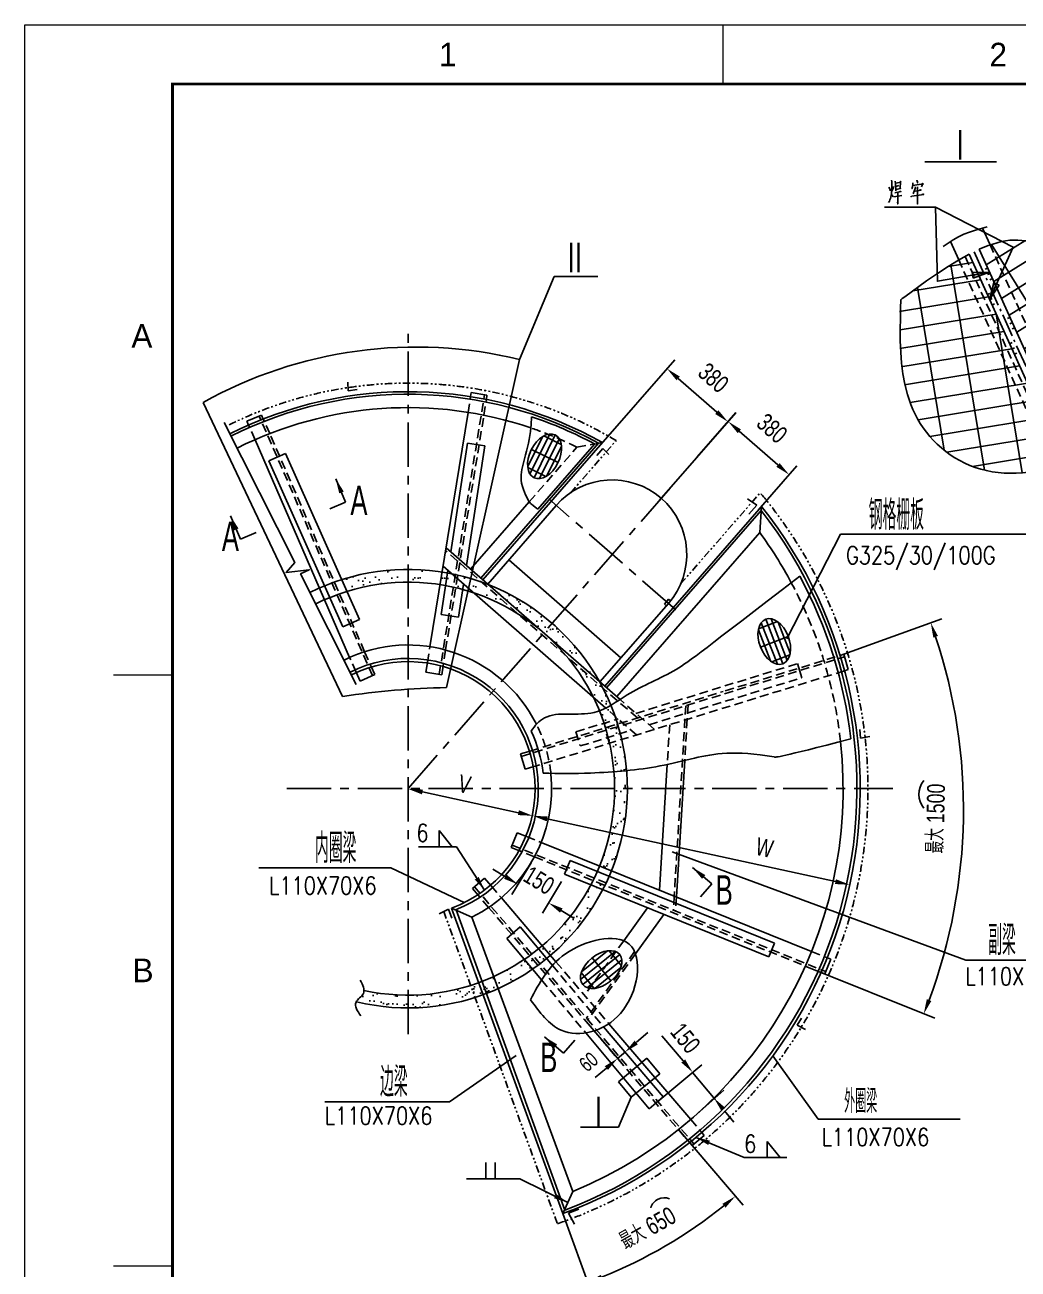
# Model space of a CAD drawing. Extents: x 148 to 221443, y -36682 to 6758.
# Drawn here: x 94429 to 97791, y -18984 to -14773 of the extents above; entities that cross this region are included whole.
import ezdxf
from ezdxf.enums import TextEntityAlignment as Align

# ---------------------------------------------------------------- set-up
doc = ezdxf.new("R2010")
doc.units = 0
doc.header["$LTSCALE"] = 10
doc.header["$MEASUREMENT"] = 0
for name, pattern in [('CENTERX2', [4, 2.5, -0.5, 0.5, -0.5]), ('HIDDENX2', [0.75, 0.5, -0.25]), ('PHANTOMS8', [6.1, 2.5, -0.8, 0.6, -0.8, 0.6, -0.8])]:
    doc.linetypes.add(name, pattern=pattern)
for name, color, linetype in [('2', 4, 'Continuous'), ('CENTER', 1, 'CENTERX2'), ('HIDDEN', 7, 'HIDDENX2'), ('RED', 7, 'Continuous')]:
    doc.layers.add(name, color=color, linetype=linetype)
doc.layers.add('2（细实线）', color=3, linetype='Continuous', lineweight=20)
doc.layers.add('图框层', color=7, linetype='Continuous', lineweight=15)
doc.styles.add('BIG', font='bsfb.shx', dxfattribs={"width": 0.7, "bigfont": 'bsf.shx'})
doc.styles.add('HZ', font='ROMS.SHX', dxfattribs={"width": 0.75, "bigfont": 'GBCBIG.SHX'})
doc.styles.get("Standard").update_dxf_attribs({"font": 'wison_e.shx', "width": 0.75, "bigfont": 'wison_c.shx'})
doc.styles.add('XW', font='ROMANS.shx', dxfattribs={"width": 0.85})
doc.dimstyles.new('DIM1', dxfattribs={"dimscale": 20, "dimtxt": 3, "dimasz": 2.5, "dimexe": 2, "dimexo": 0, "dimgap": 1, "dimtad": 0, "dimdec": 0, "dimzin": 0, "dimdsep": 46, "dimtxsty": 'Standard', "dimcen": 2, "dimclrd": 3, "dimclre": 3, "dimclrt": 3, "dimadec": 0, "dimazin": 0, "dimtfac": 0.666667, "dimtdec": 0, "dimtofl": 0, "dimtmove": 2, "dimatfit": 1, "dimfxl": 2, "dimtvp": 1.333333, "dimtolj": 1, "dimtzin": 0, "dimarcsym": 0})
doc.dimstyles.new('S-1', dxfattribs={"dimtxt": 3, "dimasz": 2.5, "dimexe": 1.25, "dimexo": 0, "dimgap": 1, "dimtad": 1, "dimdec": 0, "dimdsep": 46, "dimtxsty": 'BIG', "dimcen": 0, "dimclrd": 3, "dimclre": 3, "dimclrt": 3, "dimadec": 0, "dimazin": 2, "dimtfac": 1, "dimtdec": 0, "dimtmove": 2, "dimatfit": 3, "dimfxl": 1.25, "dimarcsym": 1})
pattern_1 = [(322.5, (96936.16, -12137.18), (-1.8142, -55.49252), [0, -43.776, 0, -48.96, 0, -46.8]), (352.5, (96936.16, -12137.18), (50.9696, -81.2778), [0, -23.616, 0, -39.456, 0, -15.12]), (32.5, (96900.736, -12137.18), (89.6873, -0.16298), [0, -14.4, 0, -51.84, 0, -67.68]), (42.5, (96900.74, -12137.18), (86.5764, -25.2771), [0, -7.2, 0, -33.984, 0, -38.88])]

# ---------------------------------------------------------------- blocks, each defined once
blk = doc.blocks.new('*D1216')
at = {"color": 3, "lineweight": -2}
blk.add_line((95774.9, -17368.9), (96099.5, -17439), dxfattribs=at)
at = {"color": 3}
for points in [[(95776.6, -17360.8), (95773.1, -17377.1), (95726, -17358.4)], [(96097.8, -17447.1), (96101.3, -17430.8), (96148.4, -17449.5)]]:
    blk.add_solid(points, dxfattribs=at)
at = {"layer": 'Defpoints', "color": 0}
for p in [(95726.2, -17357.7), (96148.4, -17449.5), (96148.6, -17448.8)]:
    blk.add_point(p, dxfattribs=at)
at = {"color": 3, "insert": (95917.4, -17342.6), "char_height": 60, "attachment_point": 5, "rotation": 347.828}
blk.add_mtext('\\A1;V', dxfattribs=at)
blk = doc.blocks.new('*D1217')
at = {"color": 3, "lineweight": -2}
blk.add_line((96197.3, -17460.1), (97173, -17672.4), dxfattribs=at)
at = {"color": 3}
for points in [[(96199, -17452), (96195.5, -17468.3), (96148.4, -17449.5)], [(97171.2, -17680.5), (97174.7, -17664.3), (97221.8, -17683)]]:
    blk.add_solid(points, dxfattribs=at)
at = {"layer": 'Defpoints', "color": 0}
for p in [(96148.4, -17449.5), (97221.8, -17683), (97221.8, -17683)]:
    blk.add_point(p, dxfattribs=at)
at = {"color": 3, "insert": (96932.9, -17557.3), "char_height": 60, "attachment_point": 5, "rotation": 347.7258}
blk.add_mtext('\\A1;W', dxfattribs=at)
blk = doc.blocks.new('*D1337')
at = {"color": 3, "linetype": 'Continuous', "lineweight": -2}
for p, q in [((96641.1, -18511.6), (96860, -18767.8)), ((96250, -18795.8), (96348.5, -19066.3))]:
    blk.add_line(p, q, dxfattribs=at)
blk.add_arc((95778.9, -17502.6), 1624.2, 291.7775, 308.7466, dxfattribs=at)
at = {"color": 3}
for points in [[(96800.8, -18775.7), (96790.2, -18762.9), (96834, -18737.4)], [(96378.6, -19003), (96384.5, -19018.6), (96334.8, -19028.7)]]:
    blk.add_solid(points, dxfattribs=at)
at = {"layer": 'Defpoints', "color": 0}
for p in [(95874.1, -17763.7), (95998.9, -17760), (96641.1, -18511.6), (96250, -18795.8), (96679.6, -18854.2)]:
    blk.add_point(p, dxfattribs=at)
at = {"color": 3, "insert": (96536.7, -18845.5), "char_height": 60, "attachment_point": 5, "rotation": 29.435}
blk.add_mtext('最大 650', dxfattribs=at)
blk = doc.blocks.new('*D1338')
at = {"color": 3, "linetype": 'Continuous', "lineweight": -2}
for p, q in [((97201.4, -16903), (97533.3, -16782.9)), ((97070.8, -17958.2), (97508.9, -18134.9))]:
    blk.add_line(p, q, dxfattribs=at)
blk.add_arc((95753.9, -17427), 1852.4, 339.581, 18.3538, dxfattribs=at)
at = {"color": 3}
for points in [[(97519.9, -16841), (97504.2, -16846.5), (97495.7, -16796.5)], [(97482.1, -18070.3), (97497.6, -18076.3), (97471.8, -18119.9)]]:
    blk.add_solid(points, dxfattribs=at)
at = {"layer": 'Defpoints', "color": 0}
for p in [(97201.4, -16903), (96151.8, -17283), (96154, -17588.4), (97588.2, -17685.2), (97070.8, -17958.2)]:
    blk.add_point(p, dxfattribs=at)
at = {"color": 3, "insert": (97511.9, -17458.7), "char_height": 60, "attachment_point": 5, "rotation": 88.9674}
blk.add_mtext('最大 1500', dxfattribs=at)
blk = doc.blocks.new('*D1350')
at = {"layer": '2', "color": 3, "linetype": 'Continuous', "lineweight": -2}
for p, q in [((96371.1, -16201.9), (96629, -15906.2)), ((96771.2, -16083.3), (96640.4, -15969.2)), ((96577.3, -16381.7), (96835.2, -16086))]:
    blk.add_line(p, q, dxfattribs=at)
at = {"layer": '2', "color": 3}
for points in [[(96645.9, -15962.9), (96634.9, -15975.5), (96602.7, -15936.3)], [(96765.7, -16089.6), (96776.7, -16077), (96808.9, -16116.2)]]:
    blk.add_solid(points, dxfattribs=at)
at = {"layer": 'Defpoints', "color": 0}
for p in [(96602.7, -15936.3), (96371.1, -16201.9), (96577.3, -16381.7)]:
    blk.add_point(p, dxfattribs=at)
at = {"layer": '2', "color": 3, "insert": (96760.1, -15967.4), "char_height": 60, "attachment_point": 5, "rotation": 318.9077}
blk.add_mtext('\\A1;380', dxfattribs=at)
blk = doc.blocks.new('*D1351')
at = {"color": 3, "linetype": 'Continuous', "lineweight": -2}
for p, q in [((96705.3, -16235), (96836.1, -16085)), ((96847.5, -16148), (96978.3, -16262.1)), ((96911.5, -16414.8), (97042.3, -16264.8))]:
    blk.add_line(p, q, dxfattribs=at)
at = {"color": 3}
for points in [[(96852.9, -16141.7), (96842, -16154.3), (96809.8, -16115.2)], [(96972.8, -16268.4), (96983.8, -16255.8), (97016, -16295)]]:
    blk.add_solid(points, dxfattribs=at)
at = {"layer": 'Defpoints', "color": 0}
for p in [(96705.3, -16235), (97016, -16295), (96911.5, -16414.8)]:
    blk.add_point(p, dxfattribs=at)
at = {"color": 3, "insert": (96958.4, -16138.6), "char_height": 60, "attachment_point": 5, "rotation": 318.9077}
blk.add_mtext('\\A1;380', dxfattribs=at)
blk = doc.blocks.new('*D1354')
at = {"color": 3, "linetype": 'Continuous', "lineweight": -2}
for p, q in [((96055.5, -17655.9), (96012.7, -17630)), ((96142.3, -17609), (96077.6, -17716)), ((96246, -17671.7), (96181.4, -17778.7)), ((96244.9, -17770.3), (96287.7, -17796.1))]:
    blk.add_line(p, q, dxfattribs=at)
at = {"color": 3}
for points in [[(96051.2, -17663), (96059.8, -17648.8), (96098.3, -17681.7)], [(96249.2, -17763.1), (96240.6, -17777.4), (96202.1, -17744.4)]]:
    blk.add_solid(points, dxfattribs=at)
at = {"layer": 'Defpoints', "color": 0}
for p in [(96142.3, -17609), (96098.3, -17681.7), (96246, -17671.7)]:
    blk.add_point(p, dxfattribs=at)
at = {"color": 3, "insert": (96169.4, -17668.3), "char_height": 60, "attachment_point": 5, "rotation": 328.8655}
blk.add_mtext('\\A1;150', dxfattribs=at)
blk = doc.blocks.new('a2')
for p, q in [((15429.25, 10126.74), (15429.25, 10116.74)), ((15336.09, 10011.74), (15336.09, 10116.74)), ((15326.09, 10016.74), (15336.09, 10016.74)), ((15326.09, 9916.74), (15336.09, 9916.74))]:
    blk.add_line(p, q)
at = {"layer": '图框层', "ltscale": 10}
blk.add_lwpolyline([(15311.09, 10126.74), (15905.09, 10126.74), (15905.09, 9706.74), (15311.09, 9706.74)], close=True, dxfattribs=at)
at = {"layer": '图框层', "ltscale": 10, "const_width": 0.5}
blk.add_lwpolyline([(15336.09, 10116.74), (15895.09, 10116.74), (15895.09, 9716.74), (15336.09, 9716.74)], close=True, dxfattribs=at)
at = {"style": 'HZ'}
for s, p in [('1', (15382.67, 10121.74)), ('2', (15475.84, 10121.74)), ('A', (15330.89, 10074.1)), ('B', (15331.09, 9966.74))]:
    blk.add_text(s, height=4, dxfattribs=at).set_placement(p, align=Align.MIDDLE)
blk = doc.blocks.new('*D23')
at = {"layer": '2（细实线）', "color": 3, "lineweight": -2}
for p, q in [((21201.3, 9191.77), (21203.58, 9192.8)), ((21199.03, 9190.74), (21197.28, 9189.95)), ((21199.03, 9190.74), (21199.54, 9189.6)), ((21195, 9188.92), (21192.73, 9187.88)), ((21197.28, 9189.95), (21197.8, 9188.81))]:
    blk.add_line(p, q, dxfattribs=at)
at = {"layer": '2（细实线）', "color": 3}
for points in [[(21201.13, 9192.15), (21201.48, 9191.39), (21199.03, 9190.74)], [(21195.18, 9188.54), (21194.83, 9189.29), (21197.28, 9189.95)]]:
    blk.add_solid(points, dxfattribs=at)
at = {"layer": 'Defpoints', "color": 0}
for p in [(21199.03, 9190.74), (21197.28, 9189.95), (21197.28, 9189.95)]:
    blk.add_point(p, dxfattribs=at)
at = {"layer": '2（细实线）', "color": 3, "insert": (21200.82, 9194.53), "char_height": 3, "attachment_point": 5, "rotation": 24.3489, "style": 'BIG'}
blk.add_mtext('10', dxfattribs=at)
blk = doc.blocks.new('5555')
at = {"layer": '2（细实线）', "lineweight": -3}
for points in [[(21163.83, 9247.37), (21163.89, 9247.14), (21163.87, 9247.08), (21163.87, 9246.14), (21163.87, 9245.69), (21163.83, 9245.37), (21163.81, 9245.11), (21163.79, 9244.82), (21163.73, 9244.53), (21163.66, 9244.27), (21163.56, 9244.04), (21163.47, 9243.82), (21163.35, 9243.59)], [(21163.41, 9246.21), (21163.58, 9245.82), (21163.6, 9245.72), (21163.62, 9245.56)], [(21164.19, 9246.3), (21164.19, 9246.11), (21163.87, 9245.53)], [(21164.4, 9245.24), (21165.43, 9245.46), (21165.32, 9245.46), (21165.17, 9245.4)], [(21164.48, 9247.24), (21164.52, 9246.82), (21164.59, 9245.59), (21164.57, 9245.82), (21165.36, 9245.98), (21165.28, 9245.98), (21165.38, 9247.17), (21165.4, 9247.04), (21164.54, 9246.88)], [(21164.57, 9246.33), (21165.07, 9246.5)], [(21167.42, 9246.92), (21167.42, 9246.66), (21167.42, 9246.5), (21167.4, 9246.27), (21167.32, 9245.95), (21167.34, 9246.14), (21167.38, 9246.37), (21167.42, 9246.5), (21169.2, 9246.75), (21169.12, 9246.85), (21168.91, 9246.27)], [(21167.84, 9246.24), (21167.9, 9246.01), (21167.84, 9245.98), (21167.67, 9245.53), (21167.57, 9245.27), (21167.55, 9245.21), (21167.48, 9245.08)], [(21167.76, 9245.56), (21167.84, 9245.53), (21168.83, 9245.72), (21168.76, 9245.75), (21168.57, 9245.69)], [(21168.13, 9247.4), (21168.26, 9246.92), (21168.26, 9247.11), (21168.18, 9247.27)], [(21168.26, 9246.27), (21168.26, 9243.33), (21168.22, 9243.5), (21168.24, 9243.88)], [(21163.81, 9244.98), (21164.02, 9244.75), (21164.1, 9244.56)], [(21164.25, 9244.59), (21165.61, 9244.82)], [(21164.88, 9245.3), (21164.88, 9243.37), (21164.86, 9243.62), (21164.88, 9243.85)], [(21167.11, 9244.69), (21167.19, 9244.59), (21167.25, 9244.66), (21169.29, 9244.98), (21169.2, 9245.04), (21169.04, 9244.95)], [(21180.43, 9227.18), (21184.43, 9236.07), (21171.26, 9242.82), (21162.66, 9242.82)], [(21180.44, 9231.81), (21171.61, 9230.28), (21171.26, 9242.82)], [(21172.56, 9236.16), (21173.4, 9236.75), (21174.27, 9237.31), (21175.16, 9237.81), (21176.09, 9238.24), (21177.05, 9238.6), (21178.03, 9238.92), (21180.03, 9239.49)], [(21179.24, 9239.27), (21180.53, 9236.43), (21181.11, 9235.14)], [(21173.8, 9237.02), (21175.22, 9233.88), (21175.8, 9232.58)], [(21179.87, 9233.06), (21186.42, 9237.12)], [(21177.82, 9235.28), (21179.54, 9231.46)], [(21194.04, 9201.76), (21200.03, 9205.49), (21180.76, 9236.51)], [(21181.16, 9230.22), (21189.79, 9235.58)], [(21199.7, 9217.77), (21187.96, 9236.66)], [(21173.42, 9232.78), (21177.59, 9233.46)], [(21179.6, 9198.3), (21173.88, 9233.07)], [(21176.28, 9234.48), (21176.92, 9233.08)], [(21181.41, 9234.48), (21182.01, 9233.16)], [(21182.45, 9227.36), (21192.23, 9233.44)], [(21176.1, 9231.92), (21176.7, 9230.59)], [(21177.22, 9232.42), (21177.82, 9231.1)], [(21177.66, 9230.83), (21177.5, 9231.79), (21180.44, 9231.81), (21177.66, 9230.83)], [(21179.69, 9232.3), (21180.13, 9232.5)], [(21179.84, 9230.8), (21180, 9230.45)], [(21180.09, 9231.42), (21180.52, 9231.62)], [(21180.49, 9230.54), (21180.92, 9230.74)], [(21182.31, 9232.5), (21182.91, 9231.18)], [(21183.73, 9224.53), (21193.86, 9230.82)], [(21167.42, 9228.64), (21178.91, 9230.53)], [(21172.77, 9201.69), (21168.23, 9229.23)], [(21177, 9229.93), (21177.6, 9228.61)], [(21178.11, 9230.44), (21178.71, 9229.11)], [(21180.3, 9229.79), (21181.9, 9226.26)], [(21182.06, 9229.63), (21181.18, 9230.03), (21180.43, 9227.18), (21182.06, 9229.63)], [(21183.21, 9230.51), (21183.81, 9229.19)], [(21165.2, 9225.15), (21180.23, 9227.62)], [(21177.9, 9227.95), (21178.5, 9226.62)], [(21179.01, 9228.45), (21179.61, 9227.13)], [(21179.91, 9226.47), (21180.51, 9225.14)], [(21180.05, 9228.02), (21180.49, 9228.22)], [(21180.45, 9227.14), (21180.89, 9227.34)], [(21184.11, 9228.53), (21184.71, 9227.21)], [(21185, 9226.55), (21185.6, 9225.22)], [(21185.03, 9221.67), (21195.1, 9227.93)], [(21165.31, 9222.04), (21181.55, 9224.71)], [(21178.8, 9225.96), (21179.4, 9224.64)], [(21180.81, 9224.48), (21181.41, 9223.16)], [(21180.85, 9226.26), (21181.29, 9226.46)], [(21185.95, 9197.86), (21181.53, 9224.76)], [(21182.2, 9225.6), (21182.36, 9225.24)], [(21182.66, 9224.58), (21184.25, 9221.05)], [(21185.9, 9224.56), (21186.5, 9223.24)], [(21186.31, 9218.84), (21196.73, 9225.31)], [(21179.7, 9223.98), (21180.29, 9222.65)], [(21181.71, 9222.5), (21182.31, 9221.18)], [(21183.46, 9223.98), (21183.89, 9224.17)], [(21183.86, 9223.09), (21184.29, 9223.29)], [(21184.26, 9222.21), (21184.69, 9222.41)], [(21186.8, 9222.58), (21187.4, 9221.25)], [(21187.6, 9215.98), (21197.97, 9222.42)], [(21165.24, 9218.88), (21182.87, 9221.78)], [(21180.59, 9221.99), (21181.19, 9220.67)], [(21182.6, 9220.51), (21183.2, 9219.19)], [(21184.55, 9220.39), (21184.71, 9220.04)], [(21187.7, 9220.59), (21188.3, 9219.27)], [(21165.74, 9215.83), (21184.19, 9218.87)], [(21181.49, 9220.01), (21182.09, 9218.69)], [(21183.5, 9218.53), (21184.1, 9217.21)], [(21183.82, 9219.7), (21184.26, 9219.9)], [(21184.22, 9218.81), (21184.66, 9219.01)], [(21184.62, 9217.93), (21185.06, 9218.13)], [(21185.01, 9219.38), (21186.61, 9215.85)], [(21188.6, 9218.61), (21189.2, 9217.28)], [(21188.88, 9213.14), (21199.1, 9219.49)], [(21166.05, 9212.73), (21185.52, 9215.94)], [(21182.39, 9218.02), (21182.99, 9216.7)], [(21183.29, 9216.04), (21183.89, 9214.72)], [(21184.4, 9216.54), (21185, 9215.22)], [(21189.49, 9216.62), (21190.09, 9215.3)], [(21190.18, 9210.29), (21200.1, 9216.45)], [(21184.19, 9214.06), (21184.78, 9212.73)], [(21185.3, 9214.56), (21185.9, 9213.24)], [(21186.91, 9215.19), (21187.07, 9214.84)], [(21187.37, 9214.18), (21188.96, 9210.65)], [(21190.39, 9214.64), (21190.99, 9213.32)], [(21166.97, 9209.76), (21186.84, 9213.03)], [(21185.08, 9212.07), (21185.68, 9210.75)], [(21186.2, 9212.58), (21186.8, 9211.25)], [(21191.29, 9212.65), (21191.89, 9211.33)], [(21191.46, 9207.45), (21200.84, 9213.28)], [(21168.33, 9206.83), (21188.16, 9210.1)], [(21185.98, 9210.09), (21186.58, 9208.76)], [(21187.09, 9210.59), (21187.69, 9209.27)], [(21189.26, 9209.99), (21189.42, 9209.63)], [(21192.19, 9210.67), (21192.79, 9209.35)], [(21192.75, 9204.6), (21201.09, 9209.77)], [(21186.88, 9208.1), (21187.48, 9206.78)], [(21187.99, 9208.61), (21188.59, 9207.28)], [(21189.72, 9208.97), (21191.32, 9205.44)], [(21195.58, 9200.92), (21191.3, 9207.81)], [(21193.09, 9208.69), (21193.69, 9207.36)], [(21170.32, 9204.03), (21189.48, 9207.19)], [(21187.78, 9206.12), (21188.38, 9204.8)], [(21188.89, 9206.62), (21189.49, 9205.3)], [(21193.98, 9206.7), (21194.58, 9205.38)], [(21173.2, 9201.35), (21190.81, 9204.25)], [(21188.68, 9204.13), (21189.28, 9202.81)], [(21189.79, 9204.64), (21190.39, 9203.32)], [(21191.62, 9204.78), (21191.78, 9204.43)], [(21192.08, 9203.77), (21193.81, 9199.95)], [(21194.88, 9204.72), (21195.48, 9203.39)], [(21177.53, 9198.94), (21192.12, 9201.34)], [(21189.57, 9202.15), (21190.17, 9200.83)], [(21190.69, 9202.65), (21191.29, 9201.33)], [(21192.01, 9199.19), (21191.39, 9202.96)], [(21195.78, 9202.73), (21196.36, 9201.44), (21197.72, 9198.44)], [(21190.47, 9200.16), (21191.06, 9198.86), (21192.27, 9196.18)], [(21191.58, 9200.67), (21192.22, 9199.27)], [(21192.59, 9200.32), (21197.68, 9189.06)], [(21194.33, 9201.11), (21199.43, 9189.85)], [(21191.04, 9195.32), (21191.88, 9195.92), (21192.74, 9196.48), (21193.64, 9196.98), (21194.57, 9197.4), (21195.53, 9197.77), (21196.51, 9198.09), (21198.51, 9198.66)], [(21199.03, 9190.74), (21197.28, 9189.95)], [(21201.06, 9192.1), (21201.4, 9191.37), (21199.03, 9190.74), (21201.06, 9192.1)], [(21201.23, 9191.73), (21203.44, 9192.73)], [(21195.08, 9188.95), (21192.87, 9187.95)], [(21194.91, 9189.32), (21195.24, 9188.58), (21197.28, 9189.95), (21194.91, 9189.32)]]:
    blk.add_lwpolyline(points, dxfattribs=at)
for points in [[(21178.68, 9235.69), (21194.66, 9200.38), (21195.42, 9200.82), (21196.14, 9201.28), (21196.82, 9201.78), (21197.46, 9202.3), (21198.06, 9202.85), (21198.61, 9203.43), (21199.11, 9204.03), (21199.55, 9204.65), (21199.94, 9205.31), (21200.27, 9205.98), (21200.54, 9206.68), (21200.75, 9207.4), (21200.91, 9208.13), (21201.02, 9208.89), (21201.09, 9209.67), (21201.1, 9210.46), (21201.07, 9211.26), (21201, 9212.08), (21200.89, 9212.92), (21200.75, 9213.76), (21200.37, 9215.48), (21199.87, 9217.23), (21199.28, 9219), (21198.61, 9220.79), (21197.9, 9222.58), (21197.15, 9224.37), (21196.36, 9226.12), (21195.53, 9227.82), (21194.66, 9229.45), (21193.75, 9230.99), (21192.79, 9232.4), (21192.29, 9233.06), (21191.78, 9233.68), (21191.26, 9234.26), (21190.72, 9234.79), (21190.17, 9235.28), (21189.6, 9235.72), (21189.02, 9236.11), (21188.43, 9236.44), (21187.82, 9236.72), (21187.19, 9236.94), (21186.55, 9237.1), (21185.9, 9237.2), (21185.23, 9237.26), (21184.55, 9237.26), (21183.85, 9237.21), (21183.15, 9237.12), (21182.43, 9236.98), (21181.7, 9236.8), (21180.96, 9236.58), (21180.21, 9236.32)], [(21176.96, 9234.85), (21192.93, 9199.55), (21192, 9199.19), (21191.04, 9198.86), (21190.06, 9198.57), (21189.06, 9198.33), (21188.05, 9198.13), (21187.02, 9197.97), (21185.99, 9197.86), (21184.96, 9197.8), (21183.93, 9197.79), (21182.9, 9197.82), (21181.89, 9197.91), (21180.89, 9198.04), (21179.91, 9198.23), (21178.95, 9198.47), (21178.02, 9198.76), (21177.11, 9199.11), (21176.23, 9199.5), (21175.38, 9199.93), (21174.56, 9200.41), (21173.77, 9200.93), (21173.01, 9201.48), (21172.28, 9202.07), (21171.59, 9202.7), (21170.94, 9203.35), (21170.32, 9204.03), (21169.74, 9204.74), (21169.2, 9205.47), (21168.69, 9206.23), (21168.23, 9207), (21167.82, 9207.79), (21167.44, 9208.6), (21167.1, 9209.42), (21166.8, 9210.25), (21166.53, 9211.1), (21166.09, 9212.84), (21165.76, 9214.62), (21165.53, 9216.44), (21165.39, 9218.3), (21165.32, 9220.19), (21165.31, 9222.09), (21165.33, 9224.02), (21165.38, 9225.95), (21165.41, 9226.92), (21165.42, 9227.16), (21165.45, 9227.21), (21165.51, 9227.25), (21165.62, 9227.34), (21166.09, 9227.67), (21169.78, 9230.33), (21171.61, 9231.59), (21173.42, 9232.78), (21175.2, 9233.87)]]:
    blk.add_lwpolyline(points, close=True, dxfattribs=at)
at = {"layer": '2（细实线）', "transparency": 33554559}
for points in [[(21177.66, 9230.83), (21177.5, 9231.79), (21177.66, 9230.83), (21180.44, 9231.81)], [(21182.06, 9229.63), (21181.18, 9230.03), (21182.06, 9229.63), (21180.43, 9227.18)], [(21201.06, 9192.1), (21201.4, 9191.37), (21201.06, 9192.1), (21199.03, 9190.74)], [(21194.91, 9189.32), (21195.24, 9188.58), (21194.91, 9189.32), (21197.28, 9189.95)]]:
    blk.add_solid(points, dxfattribs=at)
at = {"layer": '2（细实线）'}
dim = blk.add_linear_dim(base=(21197.28, 9189.95), p1=(21199.03, 9190.74), p2=(21197.28, 9189.95), angle=204.3489, text='10', dimstyle='S-1', dxfattribs=at)
dim.commit()
dim.dimension.update_dxf_attribs({"geometry": '*D23', "text_midpoint": (21200.82, 9194.53), "dimtype": 129})

msp = doc.modelspace()

# ---------------------------------------------------------------- hatches: boundary and pattern name
h = msp.add_hatch()
h.set_pattern_fill('AR-SAND', color=3, scale=28.8, style=0)
h.set_pattern_definition(pattern_1)
h.paths.add_polyline_path([(96466.2611, -17413.824), (96423.121, -17411.3906, 0.00515045), (96424.0801, -17397.0218), (96467.2116, -17399.4547, -0.004850632)])
h.paths.add_polyline_path([(96467.2116, -17399.4547), (96424.0801, -17397.0218, 0.014088024), (96425.1896, -17357.6538), (96468.3896, -17357.6538, -0.014088024)])
h.paths.add_polyline_path([(96468.3896, -17357.6538), (96425.1896, -17357.6538, 0.055458227), (96408.0955, -17204.0108), (96449.4961, -17191.2524, -0.056589004)])
h.paths.add_polyline_path([(96447.5055, -17182.8249), (96406.1393, -17195.5727, 0.016235458), (96394.1887, -17151.7904), (96435.4728, -17139.068, -0.01528913)])
h.paths.add_polyline_path([(96435.4728, -17139.068), (96394.1887, -17151.7904, 0.039777189), (96353.1601, -17048.6029), (96380.7406, -17072.6564), (96401.2386, -17049.1528, -0.032440723)])
h.paths.add_polyline_path([(96401.2386, -17049.1528), (96380.7406, -17072.6564), (96353.1601, -17048.6029, 0.003387341), (96348.9152, -17040.1362), (96379.3737, -17005.2115, -0.016536152)])
h.paths.add_polyline_path([(96369.8574, -17002.978), (96344.642, -17031.8908, 0.052903751), (96262.511, -16909.3591)])
h.paths.add_polyline_path([(96362.3854, -16975.3963), (96357.6295, -16980.8496), (96185.616, -16830.8334), (96214.0103, -16798.2756, -0.078302797)])
h.paths.add_polyline_path([(96185.616, -16830.8334), (96013.6026, -16680.8172), (96018.3585, -16675.3639, -0.078302797), (96214.0103, -16798.2756)])
h.paths.add_polyline_path([(96097.3634, -16765.3307, 0.052903751), (95964.8015, -16700.6247), (95990.017, -16671.7119)])
h.paths.add_polyline_path([(95956.0517, -16697.5124, 0.003387341), (95947.0864, -16694.4583), (95919.5058, -16670.4047), (95940.0038, -16646.9011, -0.016536152), (95986.5102, -16662.5877)])
h.paths.add_polyline_path([(95919.5058, -16670.4047), (95947.0864, -16694.4583, 0.022182892), (95887.458, -16677.4927), (95894.4454, -16634.7582, -0.015884959), (95940.0038, -16646.9011)])
h.paths.add_polyline_path([(95879.3492, -16675.6207, 0.016360256), (95834.4242, -16667.064), (95841.3962, -16624.4294, -0.015383901), (95886.2655, -16632.9027)])
h.paths.add_polyline_path([(95834.4242, -16667.064, 0.038893758), (95726.1659, -16658.63), (95726.1659, -16615.43, -0.038989908), (95841.3962, -16624.4294)])
h.paths.add_polyline_path([(95726.1659, -16658.63, 0.071462709), (95529.3848, -16686.8994), (95514.2876, -16646.3144, -0.072499301), (95726.1659, -16615.43)])
at = {"layer": '2', "linetype": 'Continuous'}
h = msp.add_hatch(dxfattribs=at)
h.set_pattern_fill('AR-SAND', color=3, scale=28.8, style=0)
h.set_pattern_definition(pattern_1)
h.paths.add_polyline_path([(96180.243, -17889.1122), (96208.3052, -17921.9566, 0.102245136), (96392.4878, -17684.6264), (96352.3107, -17668.4218, -0.101106244)], flags=17)
h.paths.add_polyline_path([(95726.1659, -18056.6775), (95726.1659, -18099.8775, 0.087548535), (95980.1871, -18055.0556), (95965.4022, -18014.4644, -0.087548535)])
edge = h.paths.add_edge_path()
edge.add_spline(control_points=[(95576.8523, -18040.5444), (95576.5344, -18041.9752), (95572.6973, -18053.246), (95553.6448, -18063.8262), (95551.4924, -18076.3117), (95551.5651, -18079.0487)], knot_values=[48.31950314, 48.31950314, 48.31950314, 48.31950314, 55.108983461, 103.201577167, 116.052429927, 116.052429927, 116.052429927, 116.052429927], degree=3, periodic=0)
edge.add_arc((95726.1659, -17357.6538), 742.2237, 256.3942245, 270)
edge.add_line((95726.1659, -18099.8775), (95726.1659, -18056.6775))
edge.add_arc((95726.1659, -17357.6538), 699.0237, 257.6664161, 270, ccw=False)
h.paths.add_polyline_path([(96374.4466, -17619.1231), (96414.5107, -17635.282, 0.077057155), (96466.2611, -17413.824), (96423.121, -17411.3906, -0.076755571)], flags=17)
h = msp.add_hatch(dxfattribs=at)
h.set_pattern_fill('AR-SAND', color=3, scale=28.8, style=0)
h.set_pattern_definition([(37.5, (84350.877, -1893.954), (-1.81421, 55.49252), [0, -43.776, 0, -48.96, 0, -46.8]), (7.5, (84350.88, -1893.95), (50.96957, 81.2778), [0, -23.616, 0, -39.456, 0, -15.12]), (327.5, (84315.453, -1893.954), (89.68729, 0.16298), [0, -14.4, 0, -51.84, 0, -67.68]), (317.5, (84315.45, -1893.95), (86.57645, 25.27706), [0, -7.2, 0, -33.984, 0, -38.88])])
h.paths.add_polyline_path([(96030.2529, -18034.6466, -0.015295623), (95988.2881, -18051.9717), (95973.5021, -18011.3776, 0.016243235), (96015.4263, -17993.9409)])
h.paths.add_polyline_path([(96030.2529, -18034.6466), (96015.4263, -17993.9409, 0.050814456), (96137.8306, -17922.5222), (96165.972, -17955.4593, -0.053075019)])
h.paths.add_polyline_path([(96180.243, -17889.0326), (96208.3052, -17921.877, -0.01528913), (96172.9174, -17950.2875), (96144.7994, -17917.3778, 0.016235458)])

# ---------------------------------------------------------------- linework, layer by layer
at = {"linetype": 'Continuous'}
for p, q in [((95831.645, -17499.5049), (95831.645, -17554.1194)), ((95875.3797, -17554.1194), (95831.645, -17499.5049)), ((95875.3797, -17554.1194), (95831.645, -17554.1194)), ((95875.3797, -17554.1194), (95831.645, -17554.1194)), ((96941.4853, -18551.6757), (96941.4853, -18606.2901)), ((96985.2201, -18606.2901), (96941.4853, -18551.6757)), ((96985.2201, -18606.2901), (96941.4853, -18606.2901)), ((95988.8299, -18623.2869), (95988.8299, -18677.9013)), ((96020.5662, -18623.2869), (96020.5662, -18677.9013))]:
    msp.add_line(p, q, dxfattribs=at)
at = {"color": 3, "linetype": 'Continuous'}
for p, q in [((96321.7194, -18137.8278), (96448.2983, -18286.0867)), ((96499.7747, -18215.8401), (96537.8008, -18183.3745)), ((96461.7486, -18248.3056), (96435.3121, -18270.8763)), ((96397.2859, -18303.3418), (96359.2598, -18335.8074))]:
    msp.add_line(p, q, dxfattribs=at)
at = {"color": 6}
msp.add_lwpolyline([(95550.8132, -17004.8989), (95361.9946, -16630.9536), (95391.5923, -16616.9749), (95313.0753, -16626.0988), (95342.4579, -16592.2623), (95103.3371, -16118.696)], dxfattribs=at)
at = {"color": 3, "linetype": 'Continuous'}
for radius, start, end in [(742.2237, 256.3942245, 116.6002638), (699.0237, 257.6664161, 116.5884843)]:
    msp.add_arc((95726.1659, -17357.6538), radius, start, end, dxfattribs=at)
for points in [[(96493.2432, -18210.4591), (96504.065, -18223.1345), (96460.628, -18249.2624)], [(96391.875, -18297.0042), (96402.6969, -18309.6795), (96435.3121, -18270.8763)]]:
    msp.add_solid(points, dxfattribs=at)
at = {"layer": '2', "color": 3, "linetype": 'Continuous'}
for p, q in [((97718.3041, -15236.3842), (97475.5842, -15236.3842)), ((96103.1916, -15905.1363), (96220.9685, -15624.7675)), ((96220.9685, -15624.7675), (96367.9538, -15624.7675)), ((95856.7507, -17015.6332), (96103.1916, -15905.1363)), ((95504.6924, -17045.7825), (95031.9282, -16050.8576)), ((95481.1419, -16309.1391), (95514.711, -16388.091)), ((95124.763, -16434.4864), (95158.3322, -16513.4383)), ((97007.7872, -16851.0355), (97189.5726, -16496.0025)), ((97822.3365, -16496.0025), (97189.5726, -16496.0025)), ((97044.2108, -16934.3551), (97058.9359, -16982.1377)), ((95890.0042, -17554.1194), (95761.33, -17554.1194)), ((95984.6391, -17701.2983), (95890.0042, -17554.1194)), ((97614.3844, -17937.9058), (96619.9931, -17571.3425)), ((95667.6242, -17626.1314), (95220.349, -17626.1314)), ((95667.6242, -17626.1314), (95918.6282, -17744.5391)), ((96688.8404, -17624.0361), (96754.0222, -17679.818)), ((98034.6117, -17937.9058), (97614.3844, -17937.9058)), ((96187.4986, -18197.0986), (96252.6804, -18252.8805)), ((96657.6084, -18279.3182), (96585.472, -18194.8306)), ((95865.9682, -18417.365), (96092.1709, -18260.4998)), ((96534.5536, -18270.3216), (96438.0644, -18349.4208)), ((96577.8712, -18323.1625), (96534.5536, -18270.3216)), ((97114.1946, -18476.1036), (96960.8741, -18262.2603)), ((96571.0845, -18416.3876), (96720.3072, -18292.3126)), ((96689.5006, -18317.8264), (96765.2367, -18409.2739)), ((96438.0644, -18349.4208), (96481.382, -18402.2617)), ((96481.382, -18402.2617), (96577.8712, -18323.1625)), ((96481.382, -18402.2617), (96438.3325, -18503.5711)), ((96682.805, -18477.318), (96794.9536, -18378.4814)), ((95865.9682, -18417.365), (95444.7884, -18417.365)), ((96797.129, -18447.7821), (96829.0212, -18486.2904)), ((97595.3718, -18476.1036), (97114.1946, -18476.1036)), ((96438.3325, -18503.5711), (96309.6088, -18503.5711)), ((96700.8447, -18537.8311), (96864.1753, -18606.2901)), ((97007.8912, -18606.2901), (96864.1753, -18606.2901)), ((96104.3951, -18677.9013), (95924.0968, -18677.9013)), ((96267.0302, -18758.2157), (96104.3951, -18677.9013))]:
    msp.add_line(p, q, dxfattribs=at)
at = {"layer": '2', "color": 7, "linetype": 'Continuous'}
for p, q in [((96181.1204, -16166.4125), (96131.0039, -16267.4798)), ((96205.6828, -16157.3964), (96138.694, -16292.489)), ((96224.1828, -16160.6059), (96152.4464, -16305.2727)), ((96186.0353, -16163.5654), (96244.9168, -16192.7631)), ((96143.748, -16209.5679), (96233.8937, -16254.2687)), ((96237.9352, -16173.3895), (96170.9464, -16308.4822)), ((96245.6253, -16198.3987), (96195.5088, -16299.4661)), ((96131.311, -16270.3724), (96193.0204, -16300.9724)), ((95514.711, -16388.091), (95461.3798, -16410.7666)), ((95158.3322, -16513.4383), (95211.6634, -16490.7627)), ((96976.7372, -16792.4547), (96912.4816, -16817.2665)), ((96976.1792, -16936.5869), (96921.8618, -16795.9201)), ((96994.8956, -16935.0876), (96936.7287, -16784.4516)), ((97009.7624, -16923.619), (96955.445, -16782.9522)), ((97019.7137, -16899.4205), (96979.077, -16794.1829)), ((96952.5472, -16925.3563), (96911.9105, -16820.1187)), ((97013.1552, -16842.71), (96919.29, -16878.9553)), ((97018.4913, -16904.9674), (96957.1803, -16928.6421)), ((96754.0222, -17679.818), (96716.342, -17723.8476)), ((96427.3332, -17908.7166), (96310.1099, -18003.565)), ((96401.2487, -17906.668), (96313.55, -17977.6274)), ((96442.8093, -17919.3487), (96317.2783, -18020.9192)), ((96449.9776, -17936.7028), (96332.7544, -18031.5513)), ((96349.2841, -17930.3063), (96412.5753, -18008.5279)), ((96406.9031, -17906.13), (96448.2437, -17957.2229)), ((96312.6229, -17980.3844), (96355.949, -18033.9312)), ((96446.5375, -17962.6405), (96358.8389, -18033.5999)), ((96252.6804, -18252.8805), (96290.3605, -18208.8509))]:
    msp.add_line(p, q, dxfattribs=at)
at = {"layer": '2', "color": 3, "linetype": 'Continuous'}
for centre, radius, start, end in [((95752.8701, -17340.2964), 1477.298, 76.2823968, 119.2101209), ((95909.8696, -19706.5136), 2691.4046, 91.1308909, 98.6585056), ((97530.132, -17376.7771), 74.6554, 141.6222715, 219.1097898), ((96593.9921, -18791.3426), 48.821, 69.7641404, 162.1298393)]:
    msp.add_arc(centre, radius, start, end, dxfattribs=at)
for centre, major_axis in [((96188.3146, -16232.9393), (-35.8682, -72.3334)), ((96965.8121, -16859.7696), (-29.0835, 75.318)), ((96380.0438, -17970.1339), (-62.7655, -50.7852))]:
    msp.add_ellipse(centre, major_axis=major_axis, ratio=0.623188198, dxfattribs=at)
for points, knots in [([(96165.3328, -16411.5357), (96138.4635, -16391.5884), (96132.11, -16377.8621), (96098.2295, -16319.7268), (96124.4823, -16229.6171), (96140.8855, -16159.4178), (96143.4278, -16111.3116), (96143.7402, -16098.7922)], [73.330580752, 73.330580752, 73.330580752, 73.330580752, 107.924220962, 231.881407578, 332.994404261, 482.33198279, 534.551390581, 534.551390581, 534.551390581, 534.551390581]), ([(96143.1303, -17163.3843), (96155.1691, -17144.3776), (96206.1035, -17086.84), (96351.5472, -17127.0403), (96481.511, -17022.4261), (96633.9057, -16965.5214), (96725.2229, -16888.8212), (97051.8821, -16638.8759)], [73.555961842, 73.555961842, 73.555961842, 73.555961842, 167.316472509, 401.941872284, 578.105170091, 837.390290564, 1074.174452092, 1074.174452092, 1074.174452092, 1074.174452092]), ([(96183.1462, -17305.0326), (96235.881, -17306.846), (96369.4052, -17306.6817), (96548.0687, -17291.2048), (96722.9336, -17246.3926), (96834.6836, -17225.9588), (96978.6256, -17252.8988), (97224.7634, -17189.2178)], [70.054348541, 70.054348541, 70.054348541, 70.054348541, 292.533184049, 622.854585078, 801.502912328, 1110.722679019, 1125.302220897, 1125.302220897, 1125.302220897, 1125.302220897])]:
    msp.add_open_spline(points, degree=3, knots=knots, dxfattribs=at)
for points in [[(96141.0682, -18072.1568), (96258.6882, -17917.011), (96474.5895, -17883.9271), (96445.4495, -18118.1609), (96244.5457, -18175.541), (96141.0682, -18072.1568)], [(95565.6504, -18126.8883), (95549.8673, -18080.5671), (95574.6903, -18051.172), (95564.3623, -18005.8032)]]:
    msp.add_spline(points, degree=3, dxfattribs=at)
for points in [[(95493.0372, -16358.4133), (95508.3751, -16351.8919), (95481.1419, -16309.1391)], [(95151.9962, -16477.2392), (95136.6583, -16483.7606), (95124.763, -16434.4864)], [(96721.4103, -17662.8774), (96732.2469, -17650.2146), (96688.8404, -17624.0361)], [(95965.4079, -17656.5975), (95951.9499, -17665.251), (95984.6391, -17701.2983)], [(96230.9051, -18223.2771), (96220.0685, -18235.9399), (96187.4986, -18197.0986)], [(96664.0264, -18274.0028), (96651.1904, -18284.6335), (96689.5006, -18317.8264)], [(96799.909, -18438.0741), (96787.0729, -18448.7048), (96761.5987, -18404.8812)], [(96748.2058, -18549.0079), (96742.0209, -18563.7642), (96700.8447, -18537.8311)], [(96220.4497, -18744.1351), (96227.5343, -18729.789), (96267.0302, -18758.2157)]]:
    msp.add_solid(points, dxfattribs=at)
at = {"layer": 'CENTER', "ltscale": 6}
for p, q in [((95726.1659, -18188.4907), (95726.1659, -15793.5735)), ((95726.1659, -17357.6538), (96633.8522, -16316.8713)), ((96632.7357, -16752.6543), (96202.2689, -16377.2359)), ((95315.7835, -17357.6538), (97367.0128, -17357.6538))]:
    msp.add_line(p, q, dxfattribs=at)
at = {"layer": 'HIDDEN', "ltscale": 6}
for p, q in [((95831.5756, -16970.688), (95982.4643, -16038.743)), ((95929.7084, -16084.3898), (95937.9399, -16030.8698)), ((95982.4643, -16038.743), (95984.7454, -16024.6543)), ((95982.8834, -16093.8821), (95991.1013, -16040.4508)), ((95208.2285, -16176.8186), (95186.1835, -16127.3556)), ((95227.8864, -16109.8829), (95222.1847, -16096.813)), ((95605.3769, -16975.2094), (95227.8864, -16109.8829)), ((95258.0802, -16156.0222), (95236.0734, -16106.6446)), ((95852.9776, -16888.3723), (95982.8937, -16093.8155)), ((95578.8241, -16894.4079), (95258.0528, -16155.9606)), ((96136.3077, -16387.1075), (96297.9509, -16201.7621)), ((96297.9509, -16201.7621), (96357.5486, -16191.2166)), ((96502.2917, -17118.4765), (95853.1795, -16552.3733)), ((95791.8537, -16930.5623), (95800.0625, -16877.1898)), ((95550.2589, -16962.9655), (95528.2763, -16913.6425)), ((95578.8241, -16894.4079), (95600.9609, -16944.077)), ((95852.9776, -16888.3723), (95844.7112, -16942.1191)), ((96109.53, -17248.5541), (97203.8348, -16911.3243)), ((96799.7491, -17026.8097), (97188.9107, -16906.8824)), ((97203.9032, -16958.7682), (96151.7815, -17282.9986)), ((96497.5005, -17102.8338), (97044.2108, -16934.3551)), ((96541.829, -17141.4935), (97058.9359, -16982.1377)), ((96139.1156, -17230.3958), (96792.8186, -17028.9454)), ((96499.173, -17175.9436), (96395.1761, -17085.2459)), ((96559.8795, -17157.2358), (96443.6876, -17055.9026)), ((96666.2548, -17076.9893), (96627.2037, -17721.0669)), ((96673.8407, -17074.6515), (96670.9081, -17123.0203)), ((96294.4473, -17165.4083), (96436.794, -17121.5416)), ((96670.9081, -17123.0203), (96662.4685, -17262.2166)), ((96294.4473, -17165.4083), (96309.1724, -17213.1909)), ((96309.1724, -17213.1909), (96481.1224, -17160.2013)), ((96397.6986, -17172.4491), (96407.4831, -17204.1995)), ((96611.6952, -17141.2678), (96603.5436, -17275.7148)), ((96078.7643, -17548.7768), (97128.1118, -17972.0073)), ((96126.9117, -17519.2855), (96176.9918, -17539.4842)), ((96154.0029, -17588.4389), (96103.5715, -17568.0985)), ((96154.0029, -17588.4389), (97070.8315, -17958.2209)), ((96006.8614, -17686.1839), (96041.8932, -17727.1856)), ((95950.535, -17690.0875), (96693.9563, -18560.1986)), ((95998.9293, -17760.0297), (95963.6055, -17718.6863)), ((96627.2037, -17721.0669), (96624.309, -17768.8099)), ((96634.4702, -17723.9977), (96631.5755, -17771.7407)), ((95998.9293, -17760.0297), (96641.1062, -18511.6428)), ((96456.1909, -17872.5215), (96323.5825, -18056.8788)), ((96492.7594, -17909.0217), (96330.4206, -18134.7111)), ((96495.8554, -17916.7052), (96335.1021, -18140.1905)), ((97091.9486, -17908.5113), (97145.6823, -17930.1835)), ((96214.7463, -17955.7723), (96387.8515, -18164.0838)), ((96226.6716, -17943.4528), (96405.911, -18153.2373)), ((97070.8315, -17958.2209), (97124.6, -17979.9072)), ((97070.8315, -17958.2209), (97124.6, -17979.9072)), ((97128.1118, -17972.0073), (97139.9965, -17976.8008)), ((96177.8756, -18005.2087), (96327.7937, -18184.4288)), ((96682.805, -18477.318), (96720.4419, -18521.3687)), ((96641.1062, -18511.6428), (96678.7675, -18555.722)), ((96641.1062, -18511.6428), (96678.7675, -18555.722))]:
    msp.add_line(p, q, dxfattribs=at)
for radius, start, end in [(1289.5827, 63.6797738, 71.2126321), (1472.6869, 6.2180835, 28.2486494), (486.1135, 6.1128582, 26.6191293)]:
    msp.add_arc((95726.1659, -17357.6538), radius, start, end, dxfattribs=at)
at = {"layer": 'RED'}
for p, q in [((95522.7889, -16011.0238), (95521.8805, -15982.16)), ((95554.309, -16006.5565), (95522.7889, -16011.0238)), ((95937.9399, -16030.8698), (95940.1293, -16016.635)), ((95940.1293, -16016.635), (95993.2945, -16026.191)), ((95991.1013, -16040.4508), (95993.2945, -16026.191)), ((95800.0625, -16877.1898), (95929.7084, -16084.3898)), ((95230.2053, -16093.4782), (95180.3274, -16114.2159)), ((95186.1835, -16127.3556), (95180.3274, -16114.2159)), ((95236.0734, -16106.6446), (95230.2053, -16093.4782)), ((95528.2763, -16913.6425), (95208.2285, -16176.8186)), ((95870.4828, -16555.9997), (95927.0425, -16188.2578)), ((95923.449, -16602.1925), (95985.7251, -16197.2834)), ((95927.0425, -16188.2578), (95985.7251, -16197.2834)), ((95972.9054, -16645.3244), (96371.0437, -16188.8062)), ((95979.4169, -16651.0032), (96384.5652, -16186.4472)), ((96165.3328, -16411.5357), (96357.4644, -16191.2314)), ((96357.4644, -16191.2314), (96384.5652, -16186.4472)), ((96365.1962, -16230.4386), (96385.6728, -16206.0628)), ((96385.6728, -16206.0628), (96405.6257, -16226.9392)), ((95254.6533, -16248.6692), (95311.2835, -16223.4299)), ((95504.7737, -16809.8725), (95254.6533, -16248.6692)), ((95561.4039, -16784.6332), (95311.2835, -16223.4299)), ((96906.6372, -16397.6897), (96875.5336, -16376.6677)), ((95937.8072, -16614.7145), (96136.3077, -16387.1075)), ((96227.5821, -16399.312), (95995.6958, -16665.2003)), ((96391.8151, -17010.6636), (96922.2032, -16402.5035)), ((96398.3267, -17016.3424), (96921.3009, -16416.6833)), ((96879.8597, -16429.2449), (96906.6372, -16397.6897)), ((96916.7678, -16490.8934), (96922.2032, -16402.5035)), ((96432.5123, -17046.1564), (96916.7678, -16490.8934)), ((96443.6876, -17055.9026), (95854.8202, -16542.34)), ((96446.5218, -16915.0721), (96066.6814, -16583.8059)), ((95837.83, -16768.3033), (95860.7661, -16619.1766)), ((96395.1761, -17085.2459), (95844.5656, -16605.0479)), ((95896.5126, -16777.3288), (95913.7322, -16665.3694)), ((96607.8268, -16716.6005), (96593.6297, -16732.8794)), ((96614.3383, -16722.2793), (96607.8268, -16716.6005)), ((96607.4225, -16730.5782), (96375.5362, -16996.4665)), ((96593.6297, -16732.8794), (96600.1412, -16738.5582)), ((95504.7737, -16809.8725), (95561.4039, -16784.6332)), ((95837.83, -16768.3033), (95896.5126, -16777.3288)), ((97188.9107, -16906.8824), (97201.4336, -16903.0233)), ((97201.4336, -16903.0233), (97216.4414, -16954.9043)), ((95563.9456, -16993.6747), (95550.2589, -16962.9655)), ((95613.2686, -16971.6922), (95600.9609, -16944.077)), ((95786.7428, -16963.7926), (95791.8537, -16930.5623)), ((95786.7428, -16963.7926), (95840.1152, -16972.0015)), ((95840.1152, -16972.0015), (95844.7112, -16942.1191)), ((97216.4414, -16954.9043), (97203.9032, -16958.7682)), ((95563.9456, -16993.6747), (95613.2686, -16971.6922)), ((97257.5489, -17186.288), (97255.8818, -17157.4582)), ((97288.9406, -17180.9934), (97257.5489, -17186.288)), ((96106.9855, -17240.2973), (96139.1156, -17230.3958)), ((96106.9855, -17240.2973), (96122.8886, -17291.9025)), ((96662.4685, -17262.2166), (96634.4702, -17723.9977)), ((96122.8886, -17291.9025), (96151.7815, -17282.9986)), ((96603.5436, -17275.7148), (96577.7507, -17701.1212)), ((96095.7312, -17506.7096), (96075.5325, -17556.7896)), ((96095.7312, -17506.7096), (96126.9117, -17519.2855)), ((96075.5325, -17556.7896), (96103.5715, -17568.0985)), ((96176.9918, -17539.4842), (97091.9486, -17908.5113)), ((96274.4466, -17601.1927), (96255.7442, -17647.5632)), ((96274.4466, -17601.1927), (96966.1454, -17880.1737)), ((95985.0216, -17660.6222), (95943.9661, -17695.6999)), ((95985.0216, -17660.6222), (96006.8614, -17686.1839)), ((96255.7442, -17647.5632), (96947.4429, -17926.5442)), ((95943.9661, -17695.6999), (95963.6055, -17718.6863)), ((96041.9392, -17727.2394), (96226.6716, -17943.4528)), ((95831.1209, -17781.3312), (95862.8652, -17765.727)), ((95862.8652, -17765.727), (95873.7936, -17795.8952)), ((95873.3305, -17761.6866), (96250.0128, -18795.8477)), ((95942.2403, -17793.1017), (95873.3305, -17761.6866)), ((95888.9864, -17767.2684), (96256.9948, -18783.8483)), ((96536.5408, -17760.8161), (96456.1909, -17872.5215)), ((95942.2444, -17793.1034), (96283.9957, -18720.6037)), ((96591.9203, -17783.1522), (96495.8554, -17916.7052)), ((96105.9167, -17825.6717), (96060.297, -17864.649)), ((96105.9167, -17825.6717), (96214.7857, -17955.8194)), ((96060.297, -17864.649), (96177.8756, -18005.2087)), ((96966.1454, -17880.1737), (96947.4429, -17926.5442)), ((97157.8351, -17935.0851), (97136.5987, -17984.7466)), ((97145.6823, -17930.1835), (97157.8351, -17935.0851)), ((97124.4385, -17979.8421), (97136.5987, -17984.7466)), ((97042.7688, -18158.3758), (97058.377, -18134.0792)), ((96327.7937, -18184.4288), (96542.3585, -18440.931)), ((96387.8515, -18164.0838), (96589.7753, -18400.4182)), ((96405.911, -18153.2373), (96682.805, -18477.318)), ((97071.2709, -18172.557), (97042.7688, -18158.3758)), ((96589.7753, -18400.4182), (96542.3585, -18440.931)), ((96720.4419, -18521.3687), (96728.9541, -18531.3315)), ((96678.7727, -18555.7281), (96687.2901, -18565.697)), ((96728.9541, -18531.3315), (96687.2901, -18565.697)), ((96250.0384, -18795.8384), (96284.022, -18720.5929)), ((96269.2514, -18794.7917), (96304.0079, -18780.6022)), ((96288.9812, -18831.1717), (96269.2514, -18794.7917))]:
    msp.add_line(p, q, dxfattribs=at)
at = {"layer": 'RED', "color": 4, "linetype": 'PHANTOMS8'}
for p, q in [((96276.6497, -16355.9845), (96430.3729, -16179.7205)), ((96648.7838, -16665.0095), (96918.1262, -16356.1728)), ((95846.9931, -17773.5291), (96231.8303, -18830.0793))]:
    msp.add_line(p, q, dxfattribs=at)
for radius, start, end in [(1372.3827, 59.1276374, 116.6877842), (1556.8345, 288.9536377, 40.0368609)]:
    msp.add_arc((95726.1659, -17357.6538), radius, start, end, dxfattribs=at)
at = {"layer": 'RED'}
for centre, radius, start, end in [((95726.1659, -17357.6538), 1343.5827, 60.6572769, 116.6855746), ((95726.1659, -17357.6538), 1334.9427, 61.1135547, 116.6848931), ((95726.1659, -17357.6538), 1289.5827, 71.2126321, 116.6811655), ((95722.6464, -17366.4401), 1335.7587, 61.6203278, 71.6242793), ((96417.5023, -16564.9451), 252, 318.9076924, 138.9076924), ((95726.1659, -17357.6538), 1530.6265, 290.0136172, 38.6107133), ((95721.2478, -17356.7039), 1524.3904, 290.5760287, 38.0721616), ((95726.1659, -17357.6538), 1472.6869, 28.2486494, 36.0546859), ((95726.1659, -17357.6538), 1508.0336, 6.412886, 28.4656972), ((95726.1659, -17357.6538), 486.1135, 26.6191293, 116.4998425), ((95726.1659, -17357.6538), 440.7535, 291.4177221, 116.4698914), ((95726.1659, -17357.6538), 430, 290.0136172, 116.4618643), ((95726.1659, -17357.6538), 460, 6.5686709, 24.9814592), ((95726.1659, -17357.6538), 1472.6869, 292.2583665, 6.2180835), ((95726.1659, -17357.6538), 486.1135, 296.3914921, 6.1128582)]:
    msp.add_arc(centre, radius, start, end, dxfattribs=at)

# ---------------------------------------------------------------- block references
at = {"layer": '2（细实线）', "xscale": 20, "yscale": 20, "zscale": 20}
for name, p in [('a2', (-211792.8374, -217307.575)), ('5555', (-325914.0123, -200246.0201))]:
    msp.add_blockref(name, p, dxfattribs=at)

# ---------------------------------------------------------------- texts
at = {"color": 3, "linetype": 'Continuous', "style": 'XW', "width": 0.8}
for s, p in [('G325/30/100G', (97208.8925, -16597.6114)), ('L110X70X6', (97612.4307, -18022.9573)), ('L110X70X6', (97126.1059, -18566.8522))]:
    msp.add_text(s, height=60, dxfattribs=at).set_placement(p)
for p in [(95795.1723, -17507.4577), (96905.0126, -18559.6284)]:
    msp.add_text('6', height=60, dxfattribs=at).set_placement(p, align=Align.MIDDLE_RIGHT)
at = {"color": 3, "linetype": 'Continuous', "insert": (96337.3118, -18282.475), "char_height": 50, "attachment_point": 5, "rotation": 40.4896894}
msp.add_mtext('\\A1;60', dxfattribs=at)
at = {"layer": '2', "color": 3, "linetype": 'Continuous'}
for s, height, style, width, p in [('I', 100, 'HZ', 0.65, (97582.7998, -15228.9967)), ('II', 100, 'HZ', 0.65, (96266.608, -15609.849)), ('A', 100, 'HZ', 0.65, (95530.8008, -16431.9989)), ('钢格栅板', 100, 'HZ', 0.65, (97285.4753, -16481.6252)), ('A', 100, 'HZ', 0.65, (95095.6473, -16553.7284)), ('内圈梁', 100, 'HZ', 0.65, (95410.8912, -17608.9031)), ('L110X70X6', 60, 'XW', 0.8, (95255.5609, -17715.655)), ('B', 100, 'HZ', 0.65, (96767.2585, -17750.6208)), ('副梁', 100, 'HZ', 0.65, (97690.0332, -17920.6775)), ('B', 100, 'HZ', 0.65, (96173.3479, -18317.188)), ('边梁', 100, 'HZ', 0.65, (95631.2244, -18400.1367)), ('I', 100, 'HZ', 0.65, (96358.9481, -18500.4341)), ('外圈梁', 80, 'HZ', 0.65, (97202.1764, -18455.6634)), ('L110X70X6', 60, 'XW', 0.8, (95444.5006, -18494.8389))]:
    msp.add_text(s, height=height, dxfattribs=dict(at, style=style, width=width)).set_placement(p)
at = {"layer": '2', "color": 3, "linetype": 'Continuous', "insert": (96664.9359, -18202.1818), "char_height": 60, "attachment_point": 5, "rotation": 309.6312902}
msp.add_mtext('\\A1;150', dxfattribs=at)

# ---------------------------------------------------------------- dimensions: what is measured, and where the dimension line sits
at = {"color": 7, "linetype": 'Continuous'}
for base, p1, p2, angle, text, override, picture, middle in [((97015.9677, -16294.9901), (96705.2788, -16234.9714), (96911.4778, -16414.8015), 318.9076924, '380', {"dimtxt": 3, "dimtmove": 0}, '*D1351', (96905.8233, -16198.9311)), ((96098.3151, -17681.7434), (96246.0189, -17671.6758), (96142.2577, -17608.9979), 148.8655368, '150', {"dimtxt": 3}, '*D1354', (96169.4217, -17668.2599))]:
    dim = msp.add_linear_dim(base=base, p1=p1, p2=p2, angle=angle, text=text, dimstyle='DIM1', override=override, dxfattribs=at)
    dim.commit()
    dim.dimension.update_dxf_attribs({"geometry": picture, "text_midpoint": middle, "dimtype": 161})
at = {"color": 1, "linetype": 'Continuous'}
dim = msp.add_angular_dim_2l(base=(97588.1997, -17685.1841), line1=((96154.0029, -17588.4389), (97070.8315, -17958.2209)), line2=((97201.4336, -16903.0233), (96151.7815, -17282.9986)), text='最大 1500', dimstyle='DIM1', dxfattribs=at)
dim.commit()
dim.dimension.update_dxf_attribs({"geometry": '*D1338', "text_midpoint": (97511.9139, -17458.7368)})
for base, p1, p2, angle, text, picture, middle in [((96148.4068, -17449.497), (95726.1659, -17357.6538), (96148.565, -17448.7637), 347.8279985, 'V', '*D1216', (95917.4453, -17342.6117)), ((97221.8085, -17683.0311), (96148.4068, -17449.497), (97221.8086, -17683.0309), 347.7257607, 'W', '*D1217', (96932.9025, -17557.2851))]:
    dim = msp.add_linear_dim(base=base, p1=p1, p2=p2, angle=angle, text=text, dimstyle='DIM1', override={"dimtxt": 3, "dimse1": 1, "dimse2": 1})
    dim.commit()
    dim.dimension.update_dxf_attribs({"geometry": picture, "text_midpoint": middle, "dimtype": 161})
dim = msp.add_angular_dim_2l(base=(96679.6062, -18854.1541), line1=((95874.0539, -17763.6725), (96250.0128, -18795.8477)), line2=((95998.9293, -17760.0297), (96641.1062, -18511.6428)), text='最大 650', dimstyle='DIM1', dxfattribs=at)
dim.commit()
dim.dimension.update_dxf_attribs({"geometry": '*D1337', "text_midpoint": (96536.7069, -18845.4502), "dimtype": 162})
at = {"layer": '2', "color": 3, "linetype": 'Continuous'}
dim = msp.add_linear_dim(base=(96602.6959, -15936.3315), p1=(96577.2972, -16381.7192), p2=(96371.0981, -16201.889), angle=138.9076924, text='380', dimstyle='DIM1', override={"dimtxt": 3, "dimtmove": 0}, dxfattribs=at)
dim.commit()
dim.dimension.update_dxf_attribs({"geometry": '*D1350', "text_midpoint": (96707.5091, -16027.7411), "dimtype": 161})

doc.saveas('drawing.dxf')
